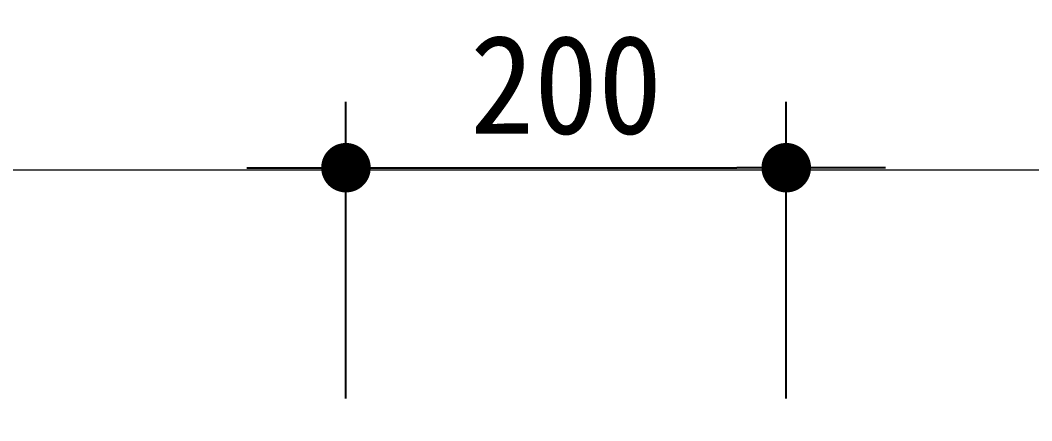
# Model space of a CAD drawing. Header units: millimetres. Extents: x 433 to 50040, y -8477 to -471.
# Drawn here: x 39396.7 to 39856.2, y -1290.6 to -1108.4 of the extents above; entities that cross this region are included whole.
import ezdxf

# ---------------------------------------------------------------- set-up
doc = ezdxf.new("R2010")
doc.units = ezdxf.units.MM
doc.header["$MEASUREMENT"] = 0
doc.header["$PDSIZE"] = -10
doc.layers.get('0').update_dxf_attribs({"linetype": 'CONTINUOUS'})
doc.layers.get('Defpoints').update_dxf_attribs({"color": 153, "linetype": 'CONTINUOUS'})
doc.layers.add('A-DIMS', color=7, linetype='CONTINUOUS', lineweight=25)
doc.layers.add('A-XXXX-INSL2', color=8, linetype='CONTINUOUS', lineweight=18)
doc.layers.add('A-XXXX-NPLT', color=144, linetype='CONTINUOUS', lineweight=15, plot=False)
doc.layers.add('RXANNOT', color=4, linetype='CONTINUOUS')
doc.styles.add('HY울릉도L', font='')
doc.styles.add('돋움체', font='')
doc.styles.get('HY울릉도L').set_extended_font_data('HYwulM')
doc.styles.get('돋움체').set_extended_font_data('DotumChe')
doc.dimstyles.new('CDIM', dxfattribs={"dimtxt": 3, "dimasz": 1.5, "dimexe": 2, "dimexo": 1, "dimgap": 1, "dimtad": 1, "dimdec": 0, "dimrnd": 0.5, "dimzin": 0, "dimdsep": 32, "dimlunit": 6, "dimtxsty": 'HY울릉도L', "dimblk1": '_CIDOT', "dimblk2": '_CIDOT', "dimsah": 1, "dimcen": 5.5, "dimclrd": 2, "dimclre": 2, "dimclrt": 7, "dimadec": 0, "dimazin": 0, "dimtfac": 1, "dimtdec": 0, "dimtix": 1, "dimtmove": 2, "dimatfit": 1, "dimldrblk": '_CIDOT', "dimfxl": 1, "dimtolj": 1, "dimtzin": 0, "dimlwd": -1, "dimarcsym": 0})

# ---------------------------------------------------------------- blocks, each defined once
blk = doc.blocks.new('2')
at = {"layer": 'A-XXXX-NPLT', "ltscale": 50}
blk.add_lwpolyline([(2290, -949.9999999821302), (950, -949.9999999821302), (950, -200), (2290, -200)], close=True, dxfattribs=at)
blk = doc.blocks.new('양식2')
at = {"layer": 'A-XXXX-INSL2', "xscale": 2.666666666666639, "yscale": 2.666666666666639, "zscale": 2.666666666666639}
blk.add_blockref('2', (8217.678799146048, -40799.94184893278), dxfattribs=at)
blk = doc.blocks.new('_CIDOT')
at = {"color": 0, "linetype": 'ByBlock'}
blk.add_line((2, 0), (-1, 0), dxfattribs=at)
at = {"color": 0, "linetype": 'ByBlock', "const_width": 0.5}
blk.add_lwpolyline([(-0.25, 0, 1), (0.25, 0, 1)], format="xyb", close=True, dxfattribs=at)
blk = doc.blocks.new('*D11')
at = {"layer": 'A-DIMS', "lineweight": -2, "transparency": 16777216}
for p, q in [((39544.6939744949, -1280.478027503854), (39544.6939744949, -1145.478027503854)), ((39744.69540678406, -1280.478027503854), (39744.69540678406, -1145.478027503854))]:
    blk.add_line(p, q, dxfattribs=at)
at = {"layer": 'A-DIMS', "transparency": 16777216}
blk.add_line((39567.1939744949, -1175.478027503854), (39722.19540678406, -1175.478027503854), dxfattribs=at)
at = {"layer": 'Defpoints', "color": 0, "transparency": 16777216}
for p in [(39744.69540678406, -1175.478027503854), (39544.6939744949, -1295.478027503854), (39744.69540678406, -1295.478027503854)]:
    blk.add_point(p, dxfattribs=at)
at = {"layer": 'A-DIMS', "transparency": 16777216, "xscale": 22.5, "yscale": 22.5, "zscale": 22.5, "rotation": 180}
blk.add_blockref('_CIDOT', (39544.6939744949, -1175.478027503854), dxfattribs=at)
at = {"layer": 'A-DIMS', "transparency": 16777216, "xscale": 22.5, "yscale": 22.5, "zscale": 22.5}
blk.add_blockref('_CIDOT', (39744.69540678406, -1175.478027503854), dxfattribs=at)
at = {"layer": 'A-DIMS', "color": 3, "transparency": 16777216, "insert": (39644.69469063948, -1137.948067450591), "char_height": 45, "attachment_point": 5, "style": '돋움체'}
blk.add_mtext('\\A1;200', dxfattribs=at)

msp = doc.modelspace()

# ---------------------------------------------------------------- block references
at = {"layer": 'RXANNOT', "xscale": 0.3750000000000039, "yscale": 0.3750000000000039, "zscale": 0.3750000000000039}
msp.add_blockref('양식2', (35151.87045007436, 14323.490493104), dxfattribs=at)

# ---------------------------------------------------------------- dimensions: what is measured, and where the dimension line sits
at = {"layer": 'A-DIMS'}
dim = msp.add_linear_dim(base=(39744.69540678406, -1175.478027503854), p1=(39544.6939744949, -1295.478027503854), p2=(39744.69540678406, -1295.478027503854), dimstyle='CDIM', override={"dimscale": 15, "dimtxsty": '돋움체', "dimclrd": 256, "dimclre": 256, "dimclrt": 3}, dxfattribs=at)
dim.commit()
dim.dimension.update_dxf_attribs({"geometry": '*D11', "text_midpoint": (39644.69469063948, -1137.948067450591)})

doc.saveas('drawing.dxf')
